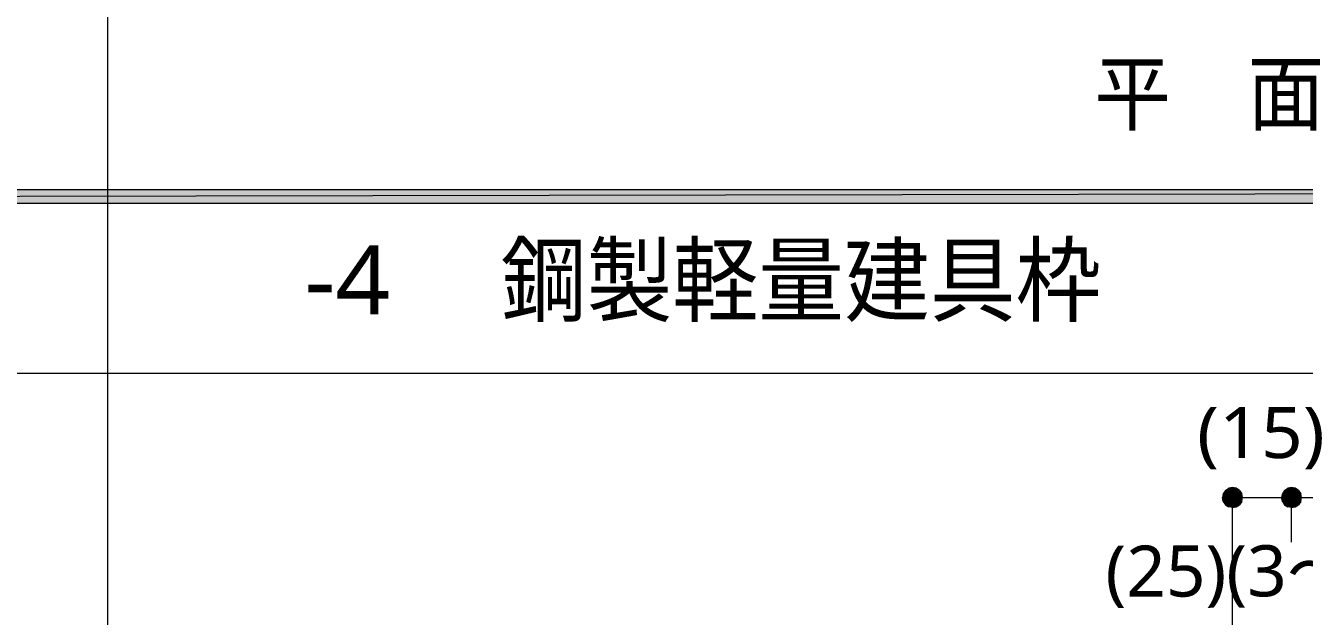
# Model space of a CAD drawing. Header units: millimetres. Extents: x 0 to 420, y 0 to 297.
# Drawn here: x 206 to 271, y 184.6 to 214.7 of the extents above; entities that cross this region are included whole.
import ezdxf
from ezdxf.enums import TextEntityAlignment as Align

# ---------------------------------------------------------------- set-up
doc = ezdxf.new("R2010")
doc.units = ezdxf.units.MM
doc.styles.add('kst32b', font='NotoSansJP-Variable.ttf')

msp = doc.modelspace()

# ---------------------------------------------------------------- hatches: boundary and pattern name
h = msp.add_hatch(color=7)
h.paths.add_polyline_path([(394.166, 205.634), (394.166, 206.333), (26.183, 205.634), (394.166, 205.634)])
h.paths.add_polyline_path([(394.166, 206.333), (26.183, 205.634), (26.183, 206.333), (394.166, 206.333)])
h = msp.add_hatch(color=7)
h.paths.add_polyline_path([(266.912, 190.86), (266.869, 190.669), (267.377, 190.669), (266.912, 190.86)])
h.paths.add_polyline_path([(266.869, 190.669), (267.377, 190.669), (266.912, 190.479), (266.869, 190.669)])
h.paths.add_polyline_path([(267.377, 190.669), (266.912, 190.479), (267.018, 190.309), (267.377, 190.669)])
h = msp.add_hatch(color=7)
h.paths.add_polyline_path([(267.377, 191.177), (267.187, 191.156), (267.377, 190.669), (267.377, 191.177)])
h.paths.add_polyline_path([(267.187, 191.156), (267.377, 190.669), (267.018, 191.029), (267.187, 191.156)])
h.paths.add_polyline_path([(267.377, 190.669), (267.018, 191.029), (266.912, 190.86), (267.377, 190.669)])
h = msp.add_hatch(color=7)
h.paths.add_polyline_path([(267.018, 190.309), (267.187, 190.204), (267.377, 190.669), (267.018, 190.309)])
h.paths.add_polyline_path([(267.187, 190.204), (267.377, 190.669), (267.377, 190.161), (267.187, 190.204)])
h.paths.add_polyline_path([(267.377, 190.669), (267.377, 190.161), (267.568, 190.204), (267.377, 190.669)])
for points in [[(267.568, 191.156), (267.377, 191.177), (267.377, 190.669), (267.568, 191.156)], [(270.573, 191.156), (270.383, 191.177), (270.383, 190.669), (270.573, 191.156)]]:
    msp.add_hatch(color=7).paths.add_polyline_path(points)
h = msp.add_hatch(color=7)
h.paths.add_polyline_path([(267.885, 190.669), (267.864, 190.86), (267.377, 190.669), (267.885, 190.669)])
h.paths.add_polyline_path([(267.864, 190.86), (267.377, 190.669), (267.737, 191.029), (267.864, 190.86)])
h.paths.add_polyline_path([(267.377, 190.669), (267.737, 191.029), (267.568, 191.156), (267.377, 190.669)])
h = msp.add_hatch(color=7)
h.paths.add_polyline_path([(267.568, 190.204), (267.737, 190.309), (267.377, 190.669), (267.568, 190.204)])
h.paths.add_polyline_path([(267.737, 190.309), (267.377, 190.669), (267.864, 190.479), (267.737, 190.309)])
h.paths.add_polyline_path([(267.377, 190.669), (267.864, 190.479), (267.885, 190.669), (267.377, 190.669)])
h = msp.add_hatch(color=7)
h.paths.add_polyline_path([(269.917, 190.86), (269.875, 190.669), (270.383, 190.669), (269.917, 190.86)])
h.paths.add_polyline_path([(269.875, 190.669), (270.383, 190.669), (269.917, 190.479), (269.875, 190.669)])
h.paths.add_polyline_path([(270.383, 190.669), (269.917, 190.479), (270.023, 190.309), (270.383, 190.669)])
h = msp.add_hatch(color=7)
h.paths.add_polyline_path([(270.383, 191.177), (270.193, 191.156), (270.383, 190.669), (270.383, 191.177)])
h.paths.add_polyline_path([(270.193, 191.156), (270.383, 190.669), (270.023, 191.029), (270.193, 191.156)])
h.paths.add_polyline_path([(270.383, 190.669), (270.023, 191.029), (269.917, 190.86), (270.383, 190.669)])
h = msp.add_hatch(color=7)
h.paths.add_polyline_path([(270.023, 190.309), (270.193, 190.204), (270.383, 190.669), (270.023, 190.309)])
h.paths.add_polyline_path([(270.193, 190.204), (270.383, 190.669), (270.383, 190.161), (270.193, 190.204)])
h.paths.add_polyline_path([(270.383, 190.669), (270.383, 190.161), (270.573, 190.204), (270.383, 190.669)])
h = msp.add_hatch(color=7)
h.paths.add_polyline_path([(270.891, 190.669), (270.849, 190.86), (270.383, 190.669), (270.891, 190.669)])
h.paths.add_polyline_path([(270.849, 190.86), (270.383, 190.669), (270.743, 191.029), (270.849, 190.86)])
h.paths.add_polyline_path([(270.383, 190.669), (270.743, 191.029), (270.573, 191.156), (270.383, 190.669)])
h = msp.add_hatch(color=7)
h.paths.add_polyline_path([(270.573, 190.204), (270.743, 190.309), (270.383, 190.669), (270.573, 190.204)])
h.paths.add_polyline_path([(270.743, 190.309), (270.383, 190.669), (270.849, 190.479), (270.743, 190.309)])
h.paths.add_polyline_path([(270.383, 190.669), (270.849, 190.479), (270.891, 190.669), (270.383, 190.669)])

# ---------------------------------------------------------------- linework, layer by layer
at = {"lineweight": 13}
for points in [[(210.164, 285.983), (210.164, 45.995)], [(394.166, 196.977), (26.183, 196.977)], [(267.377, 175.493), (267.377, 190.669), (270.383, 190.669)], [(270.383, 188.404), (270.383, 190.669), (295.021, 190.669)]]:
    msp.add_lwpolyline(points, dxfattribs=at)
at = {"lineweight": 0}
for points in [[(394.166, 205.634), (394.166, 206.333), (26.183, 205.634)], [(394.166, 206.333), (26.183, 205.634), (26.183, 206.333)], [(266.912, 190.86), (266.869, 190.669), (267.377, 190.669)], [(266.869, 190.669), (267.377, 190.669), (266.912, 190.479)], [(267.377, 190.669), (267.018, 191.029), (266.912, 190.86)], [(267.377, 190.669), (266.912, 190.479), (267.018, 190.309)], [(267.187, 191.156), (267.377, 190.669), (267.018, 191.029)], [(267.018, 190.309), (267.187, 190.204), (267.377, 190.669)], [(267.377, 191.177), (267.187, 191.156), (267.377, 190.669)], [(267.187, 190.204), (267.377, 190.669), (267.377, 190.161)], [(267.568, 191.156), (267.377, 191.177), (267.377, 190.669)], [(267.377, 190.669), (267.737, 191.029), (267.568, 191.156)], [(267.864, 190.86), (267.377, 190.669), (267.737, 191.029)], [(267.885, 190.669), (267.864, 190.86), (267.377, 190.669)], [(267.377, 190.669), (267.377, 190.161), (267.568, 190.204)], [(267.568, 190.204), (267.737, 190.309), (267.377, 190.669)], [(267.737, 190.309), (267.377, 190.669), (267.864, 190.479)], [(267.377, 190.669), (267.864, 190.479), (267.885, 190.669)], [(269.917, 190.86), (269.875, 190.669), (270.383, 190.669)], [(269.875, 190.669), (270.383, 190.669), (269.917, 190.479)], [(270.383, 190.669), (270.023, 191.029), (269.917, 190.86)], [(270.383, 190.669), (269.917, 190.479), (270.023, 190.309)], [(270.193, 191.156), (270.383, 190.669), (270.023, 191.029)], [(270.023, 190.309), (270.193, 190.204), (270.383, 190.669)], [(270.383, 191.177), (270.193, 191.156), (270.383, 190.669)], [(270.193, 190.204), (270.383, 190.669), (270.383, 190.161)], [(270.573, 191.156), (270.383, 191.177), (270.383, 190.669)], [(270.383, 190.669), (270.743, 191.029), (270.573, 191.156)], [(270.849, 190.86), (270.383, 190.669), (270.743, 191.029)], [(270.891, 190.669), (270.849, 190.86), (270.383, 190.669)], [(270.383, 190.669), (270.383, 190.161), (270.573, 190.204)], [(270.573, 190.204), (270.743, 190.309), (270.383, 190.669)], [(270.743, 190.309), (270.383, 190.669), (270.849, 190.479)], [(270.383, 190.669), (270.849, 190.479), (270.891, 190.669)]]:
    msp.add_lwpolyline(points, close=True, dxfattribs=at)

# ---------------------------------------------------------------- texts
at = {"style": 'kst32b'}
for s, height, p, p2 in [('平\u3000面', 3.1187, (260.35, 209.656), (272.045, 209.656)), ('鋼製軽量建具枠', 3.4908, (230.166, 199.983), (260.711, 199.983)), ('-4', 3.4908, (220.176, 199.983), (224.539, 199.983)), ('(15)', 2.5989, (265.578, 192.68), (272.075, 192.68)), ('(25)(3～5)', 2.5989, (260.921, 185.632), (276.912, 185.674))]:
    msp.add_text(s, height=height, dxfattribs=at).set_placement(p, p2, align=Align.FIT)

doc.saveas('drawing.dxf')
